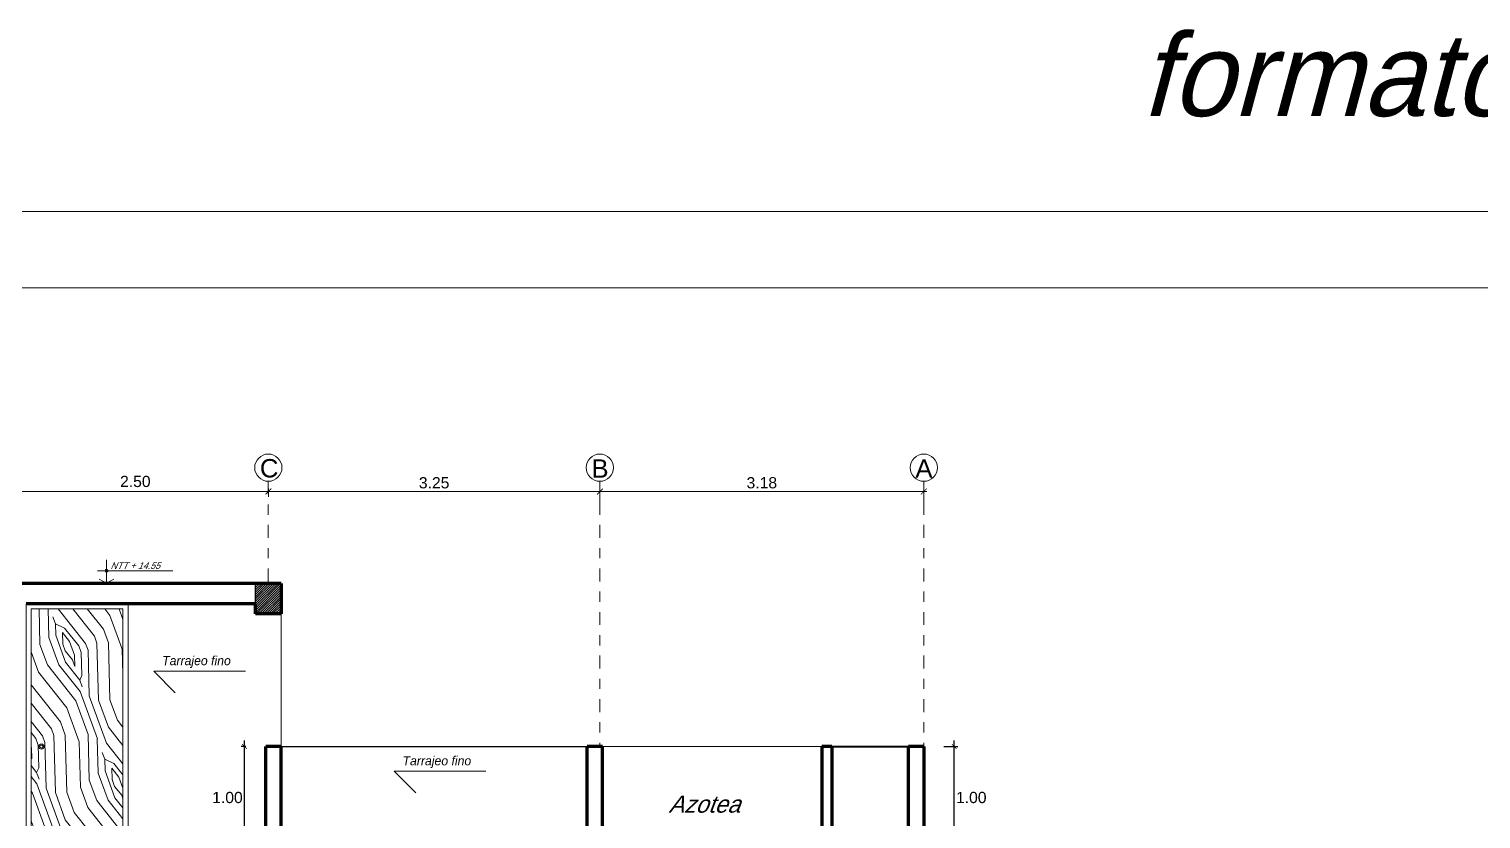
# Model space of a CAD drawing. Header units: millimetres. Extents: x 3790 to 7711, y 1449 to 3132.
# Drawn here: x 3955.8 to 3970.03, y 1484.67 to 1492.42 of the extents above; entities that cross this region are included whole.
import ezdxf

# ---------------------------------------------------------------- set-up
doc = ezdxf.new("R2010")
doc.units = ezdxf.units.MM
doc.header["$PDMODE"] = 3
doc.linetypes.add('DASHDOTX2', pattern=[50.8, 25.4, -12.7, 0, -12.7])
for name, color, linetype, lineweight in [('cotas', 7, 'Continuous', 5), ('EJES', 20, 'DASHDOTX2', 9), ('pluma 0.0', 33, 'Continuous', 0), ('pluma 1', 1, 'Continuous', 9), ('pluma 1.5', 14, 'Continuous', 15), ('pluma 2.5', 30, 'Continuous', 25), ('pluma 4', 34, 'Continuous', 40), ('pluma 8', 98, 'Continuous', 80), ('TEXTO', 7, 'Continuous', 9), ('TEXTURAS', 35, 'Continuous', 5)]:
    doc.layers.add(name, color=color, linetype=linetype, lineweight=lineweight)
doc.styles.add('nombreambiente', font='stylu.ttf', dxfattribs={"oblique": 20})
doc.styles.get("Standard").update_dxf_attribs({"font": 'arial.ttf'})
doc.styles.add('TIMES', font='arial.ttf', dxfattribs={"height": 0.11})
doc.dimstyles.new('INTERIOR', dxfattribs={"dimtxt": 0.11, "dimasz": 0.0465, "dimexe": 0.0345, "dimexo": 0.195, "dimgap": 0.0295, "dimtad": 2, "dimtih": 1, "dimtoh": 1, "dimzin": 4, "dimdsep": 46, "dimtxsty": 'Standard', "dimblk": 'ARCHTICK', "dimcen": 0, "dimdle": 0.06, "dimclrd": 256, "dimclre": 256, "dimclrt": 256, "dimadec": 0, "dimazin": 0, "dimtfac": 1, "dimtmove": 0, "dimatfit": 3, "dimldrblk": 'ARCHTICK', "dimfxl": 0.0345, "dimtolj": 1, "dimtzin": 0, "dimlwe": 25, "dimarcsym": 0})
doc.dimstyles.new('julio', dxfattribs={"dimtxt": 0.11, "dimasz": 0.057, "dimexe": 0.03, "dimexo": 0.097, "dimgap": 0.0295, "dimtad": 1, "dimzin": 4, "dimdsep": 46, "dimtxsty": 'TIMES', "dimblk": 'ARCHTICK', "dimcen": 0, "dimdle": 0.03, "dimclrd": 256, "dimclre": 256, "dimclrt": 256, "dimadec": 0, "dimazin": 0, "dimtfac": 1, "dimtix": 1, "dimtmove": 2, "dimatfit": 2, "dimldrblk": 'ARCHTICK', "dimfxl": 1, "dimtolj": 1, "dimtzin": 0, "dimlwd": 5, "dimlwe": 5, "dimarcsym": 0})

# ---------------------------------------------------------------- blocks, each defined once
blk = doc.blocks.new('ttryt')
at = {"layer": 'pluma 1'}
for p, q in [((1118.64, 393.514), (1118.64, 393.283)), ((1119.289, 393.407), (1118.552, 393.407)), ((1118.64, 393.283), (1118.568, 393.324)), ((1118.64, 393.283), (1118.712, 393.324))]:
    blk.add_line(p, q, dxfattribs=at)
at = {"layer": 'pluma 1', "linetype": 'Continuous'}
blk.add_circle((1118.64, 393.407), 0.015, dxfattribs=at)
blk = doc.blocks.new('_ArchTick')
at = {"color": 0, "linetype": 'ByBlock', "lineweight": 40, "const_width": 0.15}
blk.add_lwpolyline([(-0.5, -0.5), (0.5, 0.5)], dxfattribs=at)
blk = doc.blocks.new('*D679')
at = {"layer": 'cotas', "lineweight": 5, "transparency": 16777216}
for p, q in [((3964.601, 1487.883), (3961.366, 1487.883)), ((3961.396, 1487.68), (3961.396, 1487.913)), ((3964.571, 1487.68), (3964.571, 1487.913))]:
    blk.add_line(p, q, dxfattribs=at)
at = {"layer": 'Defpoints', "color": 0, "transparency": 16777216}
for p in [(3961.396, 1487.883), (3961.396, 1487.583), (3964.571, 1487.583)]:
    blk.add_point(p, dxfattribs=at)
at = {"layer": 'cotas', "lineweight": 5, "transparency": 16777216, "xscale": 0.057, "yscale": 0.057, "zscale": 0.057, "rotation": 180}
blk.add_blockref('_ArchTick', (3961.396, 1487.883), dxfattribs=at)
at = {"layer": 'cotas', "lineweight": 5, "transparency": 16777216, "xscale": 0.057, "yscale": 0.057, "zscale": 0.057}
blk.add_blockref('_ArchTick', (3964.571, 1487.883), dxfattribs=at)
at = {"layer": 'cotas', "transparency": 16777216, "insert": (3962.983, 1487.968), "char_height": 0.11, "attachment_point": 5, "style": 'TIMES'}
blk.add_mtext('\\A1;3.18', dxfattribs=at)
blk = doc.blocks.new('*D828')
at = {"layer": 'cotas', "lineweight": 5, "transparency": 16777216}
for p, q in [((3961.426, 1487.883), (3958.116, 1487.883)), ((3958.146, 1487.832), (3958.146, 1487.913)), ((3961.396, 1487.68), (3961.396, 1487.913))]:
    blk.add_line(p, q, dxfattribs=at)
at = {"layer": 'Defpoints', "color": 0, "transparency": 16777216}
for p in [(3958.146, 1487.883), (3958.146, 1487.735), (3961.396, 1487.583)]:
    blk.add_point(p, dxfattribs=at)
at = {"layer": 'cotas', "lineweight": 5, "transparency": 16777216, "xscale": 0.057, "yscale": 0.057, "zscale": 0.057, "rotation": 180}
blk.add_blockref('_ArchTick', (3958.146, 1487.883), dxfattribs=at)
at = {"layer": 'cotas', "lineweight": 5, "transparency": 16777216, "xscale": 0.057, "yscale": 0.057, "zscale": 0.057}
blk.add_blockref('_ArchTick', (3961.396, 1487.883), dxfattribs=at)
at = {"layer": 'cotas', "transparency": 16777216, "insert": (3959.771, 1487.968), "char_height": 0.11, "attachment_point": 5, "style": 'TIMES'}
blk.add_mtext('\\A1;3.25', dxfattribs=at)
blk = doc.blocks.new('*D829')
at = {"layer": 'cotas', "lineweight": 5, "transparency": 16777216}
for p, q in [((3958.176, 1487.883), (3955.616, 1487.883)), ((3955.646, 1487.86), (3955.646, 1487.913)), ((3958.146, 1487.832), (3958.146, 1487.913))]:
    blk.add_line(p, q, dxfattribs=at)
at = {"layer": 'Defpoints', "color": 0, "transparency": 16777216}
for p in [(3955.646, 1487.883), (3955.646, 1487.763), (3958.146, 1487.735)]:
    blk.add_point(p, dxfattribs=at)
at = {"layer": 'cotas', "lineweight": 5, "transparency": 16777216, "xscale": 0.057, "yscale": 0.057, "zscale": 0.057, "rotation": 180}
blk.add_blockref('_ArchTick', (3955.646, 1487.883), dxfattribs=at)
at = {"layer": 'cotas', "lineweight": 5, "transparency": 16777216, "xscale": 0.057, "yscale": 0.057, "zscale": 0.057}
blk.add_blockref('_ArchTick', (3958.146, 1487.883), dxfattribs=at)
at = {"layer": 'cotas', "transparency": 16777216, "insert": (3956.842, 1487.981), "char_height": 0.11, "attachment_point": 5, "style": 'TIMES'}
blk.add_mtext('\\A1;2.50', dxfattribs=at)
blk = doc.blocks.new('*D802')
at = {"layer": 'cotas', "lineweight": -2, "transparency": 16777216}
blk.add_line((3964.869, 1484.323), (3964.869, 1485.443), dxfattribs=at)
at = {"layer": 'cotas', "lineweight": 25, "transparency": 16777216}
for p, q in [((3964.766, 1485.383), (3964.904, 1485.383)), ((3964.766, 1484.383), (3964.904, 1484.383))]:
    blk.add_line(p, q, dxfattribs=at)
at = {"layer": 'Defpoints', "color": 0, "transparency": 16777216}
for p in [(3964.571, 1485.383), (3964.869, 1485.383), (3964.571, 1484.383)]:
    blk.add_point(p, dxfattribs=at)
at = {"layer": 'cotas', "lineweight": -2, "transparency": 16777216, "xscale": 0.04649999999999999, "yscale": 0.04649999999999999, "zscale": 0.04649999999999999}
for p, rotation in [((3964.869, 1485.383), 90), ((3964.869, 1484.383), 270)]:
    blk.add_blockref('_ArchTick', p, dxfattribs=dict(at, rotation=rotation))
at = {"layer": 'cotas', "transparency": 16777216, "insert": (3965.036, 1484.883), "char_height": 0.11, "attachment_point": 5}
blk.add_mtext('\\A1;1.00', dxfattribs=at)
blk = doc.blocks.new('*D819')
at = {"layer": 'cotas', "lineweight": -2, "transparency": 16777216}
blk.add_line((3957.912, 1484.323), (3957.912, 1485.443), dxfattribs=at)
at = {"layer": 'cotas', "lineweight": 25, "transparency": 16777216}
for p, q in [((3957.926, 1485.383), (3957.878, 1485.383)), ((3957.826, 1484.383), (3957.878, 1484.383))]:
    blk.add_line(p, q, dxfattribs=at)
at = {"layer": 'Defpoints', "color": 0, "transparency": 16777216}
for p in [(3957.912, 1485.383), (3958.121, 1485.383), (3958.021, 1484.383)]:
    blk.add_point(p, dxfattribs=at)
at = {"layer": 'cotas', "lineweight": -2, "transparency": 16777216, "xscale": 0.04649999999999999, "yscale": 0.04649999999999999, "zscale": 0.04649999999999999}
for p, rotation in [((3957.912, 1485.383), 90), ((3957.912, 1484.383), 270)]:
    blk.add_blockref('_ArchTick', p, dxfattribs=dict(at, rotation=rotation))
at = {"layer": 'cotas', "transparency": 16777216, "insert": (3957.745, 1484.883), "char_height": 0.11, "attachment_point": 5}
blk.add_mtext('\\A1;1.00', dxfattribs=at)

msp = doc.modelspace()

# ---------------------------------------------------------------- hatches: boundary and pattern name
at = {"layer": 'TEXTURAS'}
h = msp.add_hatch(dxfattribs=at)
h.set_pattern_fill('LINE', color=256, scale=0.005, angle=45)
h.set_pattern_definition([(45, (-199.621848, 138.682652), (-0.01122532015, 0.01122532015), [])])
h.paths.add_polyline_path([(3958.2707, 1486.9824), (3958.1707, 1486.9824), (3958.0207, 1486.9824), (3958.0207, 1486.6824), (3958.2707, 1486.6824), (3958.2707, 1486.7824)])
h = msp.add_hatch(dxfattribs=at)
h.set_pattern_fill('WOODFACE', color=256, angle=65, pattern_type=2)
h.set_pattern_definition([(65, (-104.6108, 46.3613), (-0.48368953, 1.32892605), [0.05, -0.95]), (155, (-104.7589, 46.8717), (-1.32892605, -0.48368953), [0.1, -0.9]), (110, (-104.7528, 46.6482), (-0.90630779, 0.42261826), [0.0707, -0.2121, 0.0707, -0.1414, 0.495, -0.42431356]), (110, (-104.5866, 46.2948), (-0.90630779, 0.42261826), [0.07071, -0.14142, 0.07071, -1.13137356]), (110, (-104.5293, 46.6543), (-0.90630779, 0.42261826), [0.07071, -1.34350356]), (110, (-104.4417, 46.7238), (-0.90630779, 0.42261826), [0.07071, -1.34350356]), (110, (-104.59574, 46.6301), (-0.90630779, 0.42261826), [0.07071, -1.34350356]), (110, (-104.6622, 46.6059), (-0.90630779, 0.42261826), [0.14142, -1.27279356]), (110, (-105.2363, 47.14945), (-0.90630779, 0.42261826), [0.14142, -1.27279356]), (110, (-104.7498, 46.5364), (-0.90630779, 0.42261826), [0.28284, -1.13137356]), (110, (-104.8162, 46.5122), (-0.90630779, 0.42261826), [0.28284, -1.13137356]), (110, (-104.8134, 47.2281), (-0.90630779, 0.42261826), [0.28284, -1.13137356]), (110, (-104.928, 46.5092), (-0.90630779, 0.42261826), [0.212132, -1.20208156]), (110, (-105.14845, 46.3913), (-0.90630779, 0.42261826), [0.212132, -1.20208156]), (110, (-105.01555, 46.4397), (-0.90630779, 0.42261826), [0.212132, -1.20208156]), (110, (-105.01274, 47.15556), (-0.90630779, 0.42261826), [0.3535534, -1.06066016]), (110, (-105.1003, 47.08606), (-0.90630779, 0.42261826), [0.3535534, -1.06066016]), (110, (-104.8315, 47.071), (-0.90630779, 0.42261826), [0.49497475, -0.91923882]), (91.565051, (-104.65914, 46.49415), (0.42261826, 0.906307787), [0.1118034, -2.12426458]), (91.565051, (-104.8465, 46.8022), (0.42261826, 0.906307787), [0.1118034, -2.12426458]), (91.565051, (-104.777, 46.7146), (0.42261826, 0.906307787), [0.1118034, -2.12426458]), (91.565051, (-104.58964, 46.40657), (0.42261826, 0.906307787), [0.2236068, -2.01246118]), (91.565051, (-104.91295, 46.778), (0.42261826, 0.906307787), [0.3354102, -1.90065778]), (91.565051, (-105.00053, 46.7085), (0.42261826, 0.906307787), [0.4472136, -1.78885438]), (91.565051, (-105.0881, 46.639), (0.42261826, 0.906307787), [0.4472136, -1.78885438]), (91.565051, (-105.4234, 46.62985), (0.42261826, 0.906307787), [0.4472136, -1.78885438]), (91.565051, (-105.33276, 46.5876), (0.42261826, 0.906307787), [0.559017, -1.67705098]), (91.565051, (-105.221, 46.59064), (0.42261826, 0.906307787), [0.559017, -1.67705098]), (128.434949, (-104.71056, 46.7388), (-0.906307787, 0.42261826), [0.1118034, -2.12426458]), (128.434949, (-104.6833, 46.5606), (-0.906307787, 0.42261826), [0.1118034, -2.12426458]), (128.434949, (-104.61077, 46.36125), (-0.906307787, 0.42261826), [0.2236068, -2.01246118]), (128.434949, (-104.61993, 46.69654), (-0.906307787, 0.42261826), [0.2236068, -2.01246118]), (128.434949, (-104.6077, 46.2495), (-0.906307787, 0.42261826), [0.3354102, -1.90065778]), (128.434949, (-104.64998, 46.15886), (-0.906307787, 0.42261826), [0.4472136, -1.78885438]), (128.434949, (-104.31493, 46.99567), (-0.906307787, 0.42261826), [0.4472136, -1.78885438]), (128.434949, (-104.5535, 46.72072), (-0.906307787, 0.42261826), [0.4472136, -1.78885438]), (128.434949, (-104.37833, 46.85972), (-0.906307787, 0.42261826), [0.559017, -1.67705098]), (128.434949, (-104.4659, 46.79022), (-0.906307787, 0.42261826), [0.559017, -1.67705098])])
h.paths.add_polyline_path([(3956.7207, 1486.7328), (3955.8207, 1486.7328), (3955.8207, 1486.6828), (3955.8207, 1484.3828), (3956.7207, 1484.3828)])
h.paths.add_polyline_path([(3955.9457, 1485.3828, -1), (3955.8957, 1485.3828, -1)], flags=16)
h.paths.add_polyline_path([(3955.9357, 1485.3828, -1), (3955.9057, 1485.3828, -1)], flags=0)

# ---------------------------------------------------------------- linework, layer by layer
at = {"layer": 'cotas'}
for points in [[(3943.8761, 1448.6283), (4003.2761, 1448.6283), (4003.2761, 1490.6283), (3943.8761, 1490.6283)], [(3944.6261, 1449.3783), (4002.5261, 1449.3783), (4002.5261, 1489.8783), (3944.6261, 1489.8783)]]:
    msp.add_lwpolyline(points, close=True, dxfattribs=at)
at = {"layer": 'EJES', "ltscale": 0.005}
for p, q in [((3958.1457, 1487.9828), (3958.1457, 1486.9828)), ((3961.3957, 1487.9828), (3961.3957, 1485.3828)), ((3964.5707, 1487.9828), (3964.5707, 1485.3828))]:
    msp.add_line(p, q, dxfattribs=at)
at = {"layer": 'pluma 0.0'}
msp.add_line((3961.4207, 1485.3828), (3963.5707, 1485.3828), dxfattribs=at)
at = {"layer": 'pluma 1'}
for centre, radius in [((3958.1457, 1488.1167), 0.1339), ((3961.3957, 1488.1167), 0.1339), ((3964.5707, 1488.1167), 0.1339), ((3955.9207, 1485.3828), 0.025), ((3955.9207, 1485.3828), 0.015)]:
    msp.add_circle(centre, radius, dxfattribs=at)
at = {"layer": 'pluma 1.5'}
msp.add_line((3958.2707, 1485.3828), (3958.2728, 1486.6824), dxfattribs=at)
for points in [[(3956.7707, 1486.7828), (3955.7707, 1486.7828), (3955.7707, 1486.6828), (3955.7707, 1484.3828), (3956.7707, 1484.3828)], [(3956.7207, 1486.7328), (3955.8207, 1486.7328), (3955.8207, 1486.6828), (3955.8207, 1484.3828), (3956.7207, 1484.3828)]]:
    msp.add_lwpolyline(points, close=True, dxfattribs=at)
at = {"layer": 'pluma 2.5'}
msp.add_line((3958.2707, 1485.3828), (3961.2707, 1485.3828), dxfattribs=at)
msp.add_lwpolyline([(3958.2707, 1486.6828), (3958.0207, 1486.6828), (3958.0207, 1486.9828), (3958.2707, 1486.9828)], close=True, dxfattribs=at)
at = {"layer": 'pluma 4'}
msp.add_line((3963.6707, 1485.3828), (3964.4207, 1485.3828), dxfattribs=at)
at = {"layer": 'pluma 8'}
for p, q in [((3958.2707, 1486.9828), (3955.5207, 1486.9828)), ((3958.2707, 1486.9828), (3958.2707, 1486.6824)), ((3958.0207, 1486.7828), (3955.7707, 1486.7828)), ((3958.0207, 1486.6828), (3958.0207, 1486.7828)), ((3958.2707, 1486.6824), (3958.0207, 1486.6828)), ((3958.1207, 1484.3828), (3958.1207, 1485.3828)), ((3958.2707, 1485.3828), (3958.1207, 1485.3828)), ((3958.2707, 1484.0828), (3958.2707, 1485.3828)), ((3961.4207, 1485.3828), (3961.2707, 1485.3828)), ((3961.2707, 1484.0828), (3961.2707, 1485.3828)), ((3961.4207, 1484.3828), (3961.4207, 1485.3828)), ((3963.5707, 1485.3828), (3963.5707, 1484.3828)), ((3963.6707, 1485.3828), (3963.5707, 1485.3828)), ((3963.6707, 1485.3828), (3963.6707, 1484.1828)), ((3964.4207, 1484.3828), (3964.4207, 1485.3828)), ((3964.5707, 1485.3828), (3964.4207, 1485.3828)), ((3964.5707, 1485.3828), (3964.5707, 1470.2828))]:
    msp.add_line(p, q, dxfattribs=at)
at = {"layer": 'TEXTURAS'}
for points in [[(3957.922, 1486.123), (3957.022, 1486.123), (3957.2341, 1485.9109)], [(3960.2786, 1485.1416), (3959.3786, 1485.1416), (3959.5907, 1484.9295)]]:
    msp.add_lwpolyline(points, dxfattribs=at)

# ---------------------------------------------------------------- block references
at = {"layer": 'pluma 1', "linetype": 'Continuous'}
msp.add_blockref('ttryt', (2837.9202, 1093.6999), dxfattribs=at)

# ---------------------------------------------------------------- texts
at = {"layer": 'TEXTO', "attachment_point": 1}
for s, insert, char_height, width in [('{\\fStylus BT|b0|i0|c0|p34;\\Q15;formato A - 0  escala 1/50}', (3966.6957, 1492.3731), 0.81, 15.242633), ('{\\fStylus BT|b0|i1|c0|p34;\\C7;Tarrajeo fino}', (3957.1052, 1486.27), 0.0896, 2.293656), ('{\\fStylus BT|b0|i1|c0|p34;\\C7;Tarrajeo fino}', (3959.4618, 1485.2886), 0.0896, 2.293656)]:
    msp.add_mtext(s, dxfattribs=dict(at, insert=insert, char_height=char_height, width=width))
at = {"layer": 'TEXTO', "color": 5, "char_height": 0.18, "width": 2.597734, "attachment_point": 7}
for s, insert in [('{\\fArial|b0|i0|c0|p34;\\C7;C}', (3958.0632, 1488.0185)), ('{\\C7;B}', (3961.3132, 1488.0185)), ('{\\C7;A}', (3964.4882, 1488.0185))]:
    msp.add_mtext(s, dxfattribs=dict(at, insert=insert))
at = {"layer": 'TEXTO', "attachment_point": 1, "style": 'nombreambiente'}
for s, insert, char_height, width in [('{\\Q23;NTT + 14.55}', (3956.5978, 1487.1891), 0.065, 0.790868), ('{\\Q21;Azotea}', (3962.0678, 1484.9027), 0.168, 1.67738)]:
    msp.add_mtext(s, dxfattribs=dict(at, insert=insert, char_height=char_height, width=width))

# ---------------------------------------------------------------- dimensions: what is measured, and where the dimension line sits
at = {"layer": 'cotas'}
dim = msp.add_linear_dim(base=(3955.6457, 1487.8828), p1=(3958.1457, 1487.7354), p2=(3955.6457, 1487.7633), dimstyle='julio', dxfattribs=at)
dim.commit()
dim.dimension.update_dxf_attribs({"geometry": '*D829', "text_midpoint": (3956.8415, 1487.9813), "dimtype": 160})
dim = msp.add_linear_dim(base=(3958.1457, 1487.8828), p1=(3961.3957, 1487.5828), p2=(3958.1457, 1487.7354), dimstyle='julio', dxfattribs=at)
dim.commit()
dim.dimension.update_dxf_attribs({"geometry": '*D828', "text_midpoint": (3959.7707, 1487.9685)})
dim = msp.add_aligned_dim(p1=(3964.5706634917, 1487.5827803846), p2=(3961.3956634917, 1487.5827803846), distance=-0.3, dimstyle='julio', dxfattribs=at)
dim.commit()
dim.dimension.update_dxf_attribs({"geometry": '*D679', "text_midpoint": (3962.9831634917, 1487.9684809303)})
for base, p1, p2, picture, middle in [((3957.9122, 1485.3828), (3958.0207, 1484.3828), (3958.1207, 1485.3828), '*D819', (3957.7452, 1484.8828)), ((3964.8692, 1485.3828), (3964.5707, 1484.3828), (3964.5707, 1485.3828), '*D802', (3965.0362, 1484.8828))]:
    dim = msp.add_linear_dim(base=base, p1=p1, p2=p2, angle=90, dimstyle='INTERIOR', override={"dimtmove": 1}, dxfattribs=at)
    dim.commit()
    dim.dimension.update_dxf_attribs({"geometry": picture, "text_midpoint": middle})

doc.saveas('drawing.dxf')
